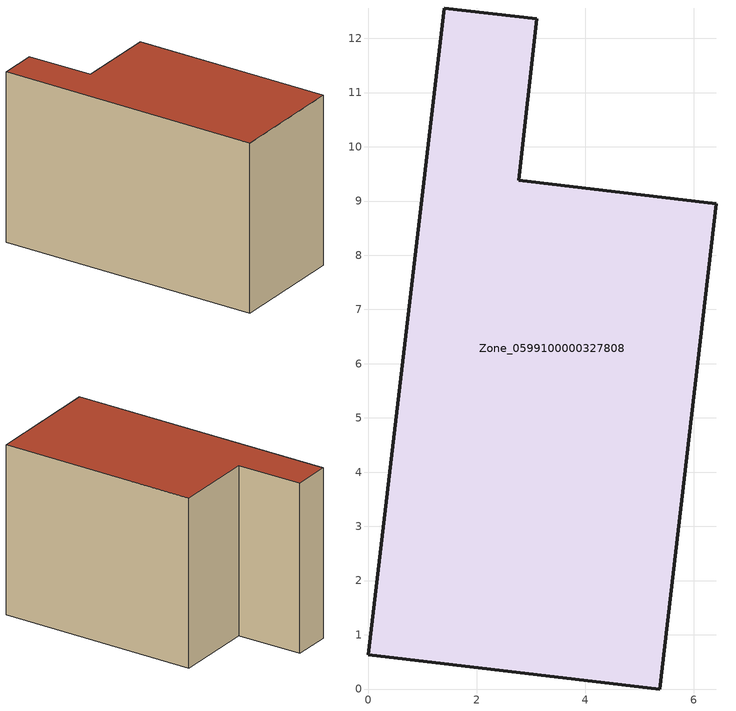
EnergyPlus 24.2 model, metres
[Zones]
Zone_0599100000327808
 floor ground (C_G): 0,0.63 1.4,12.56 3.11,12.36 2.78,9.38 6.42,8.95 5.38,0 z0
 wall outside (C_F): 1.4,12.56 0,0.63 5.38,0 6.42,8.95 2.78,9.38 3.11,12.36 1.4,12.56 z0:7.75
 roof outside (C_R): 0,0.63 5.38,0 6.42,8.95 2.78,9.38 3.11,12.36 1.4,12.56 z7.75
[BUILDING]
Pand.0599100000327808: North Axis=0; Terrain=City; Loads Convergence Tolerance Value=0.04; Temperature Convergence Tolerance Value=0.4; Solar Distribution=FullExterior; Maximum Number of Warmup Days=25; Minimum Number of Warmup Days=1
[Site:Location]
Rotterdam.The.Hague.AP_ZH_NLD Design_Conditions: Latitude=51.96; Longitude=4.45; Time Zone=1; Elevation=-4.5
[SITE:GROUNDTEMPERATURE:BUILDINGSURFACE]
18, 18, 18, 18, 18, 18, 18, 18, 18, 18, 18, 18
[MATERIAL] Thermal Absorptance=0.9; Solar Absorptance=0.7; Visible Absorptance=0.7
Name | Roughness | Thickness | Conductivity | Density | Specific Heat
G.TI.1992-2005 | MediumSmooth | 0.15 | 0.06 | 540 | 1210
F.TI.1992-2005 | Rough | 0.3 | 0.12 | 1920 | 840
R.TI.1992-2005 | MediumRough | 0.2 | 0.08 | 1500 | 1000
[CONSTRUCTION]
C_G: G.TI.1992-2005
C_F: F.TI.1992-2005
C_R: R.TI.1992-2005
[ZONE]
Zone_0599100000327808: Type=1; Multiplier=1; Ceiling Height=Autocalculate; Volume=Autocalculate; Floor Area=autocalculate; Part of Total Floor Area=Yes
[ZONEINFILTRATION:DESIGNFLOWRATE]
Infil_Zone_0599100000327808: Zone or ZoneList or Space or SpaceList=Zone_0599100000327808; Schedule=AlwaysOn; Design Flow Rate Calculation Method=Flow/Area; Flow Rate per Floor Area=0.0015; Constant Term Coefficient=1; Temperature Term Coefficient=0; Velocity Term Coefficient=0; Velocity Squared Term Coefficient=0
[HVACTEMPLATE:ZONE:IDEALLOADSAIRSYSTEM]
Zone_0599100000327808: Maximum Heating Supply Air Temperature=50; Minimum Cooling Supply Air Temperature=13; Maximum Heating Supply Air Humidity Ratio=0.0156; Minimum Cooling Supply Air Humidity Ratio=0.0077; Heating Limit=NoLimit; Cooling Limit=NoLimit; Dehumidification Control Type=ConstantSensibleHeatRatio; Cooling Sensible Heat Ratio=0.7; Dehumidification Setpoint=60; Humidification Control Type=None; Humidification Setpoint=30; Outdoor Air Method=None; Outdoor Air Flow Rate per Person=0.00944; Outdoor Air Flow Rate per Zone Floor Area=0; Outdoor Air Flow Rate per Zone=0; Demand Controlled Ventilation Type=None; Outdoor Air Economizer Type=NoEconomizer; Heat Recovery Type=None; Sensible Heat Recovery Effectiveness=0.7; Latent Heat Recovery Effectiveness=0.65
[ZONECONTROL:THERMOSTAT]
ThermostatControl_Zone_0599100000327808: Zone or ZoneList=Zone_0599100000327808; Control Type Schedule=DualSetpointControlType; Control 1=Thermostat_Zone_0599100000327808; Temperature Difference Between Cutout And Setpoint=0
[THERMOSTATSETPOINT:DUALSETPOINT]
Thermostat_Zone_0599100000327808: Heating Setpoint Temperature Schedule=HeatingSetpoint_Zone_0599100000327808; Cooling Setpoint Temperature Schedule=CoolingSetpoint_Zone_0599100000327808
[SCHEDULE:COMPACT]
HeatingSetpoint_Zone_0599100000327808: Through: 12/31, For: AllDays, Until: 24:00, 21
CoolingSetpoint_Zone_0599100000327808: Through: 12/31, For: AllDays, Until: 24:00, 24
DualSetpointControlType: Through: 12/31, For: AllDays, Until: 24:00, 4
AlwaysOn: Through: 12/31, For: AllDays, Until: 24:00, 1
